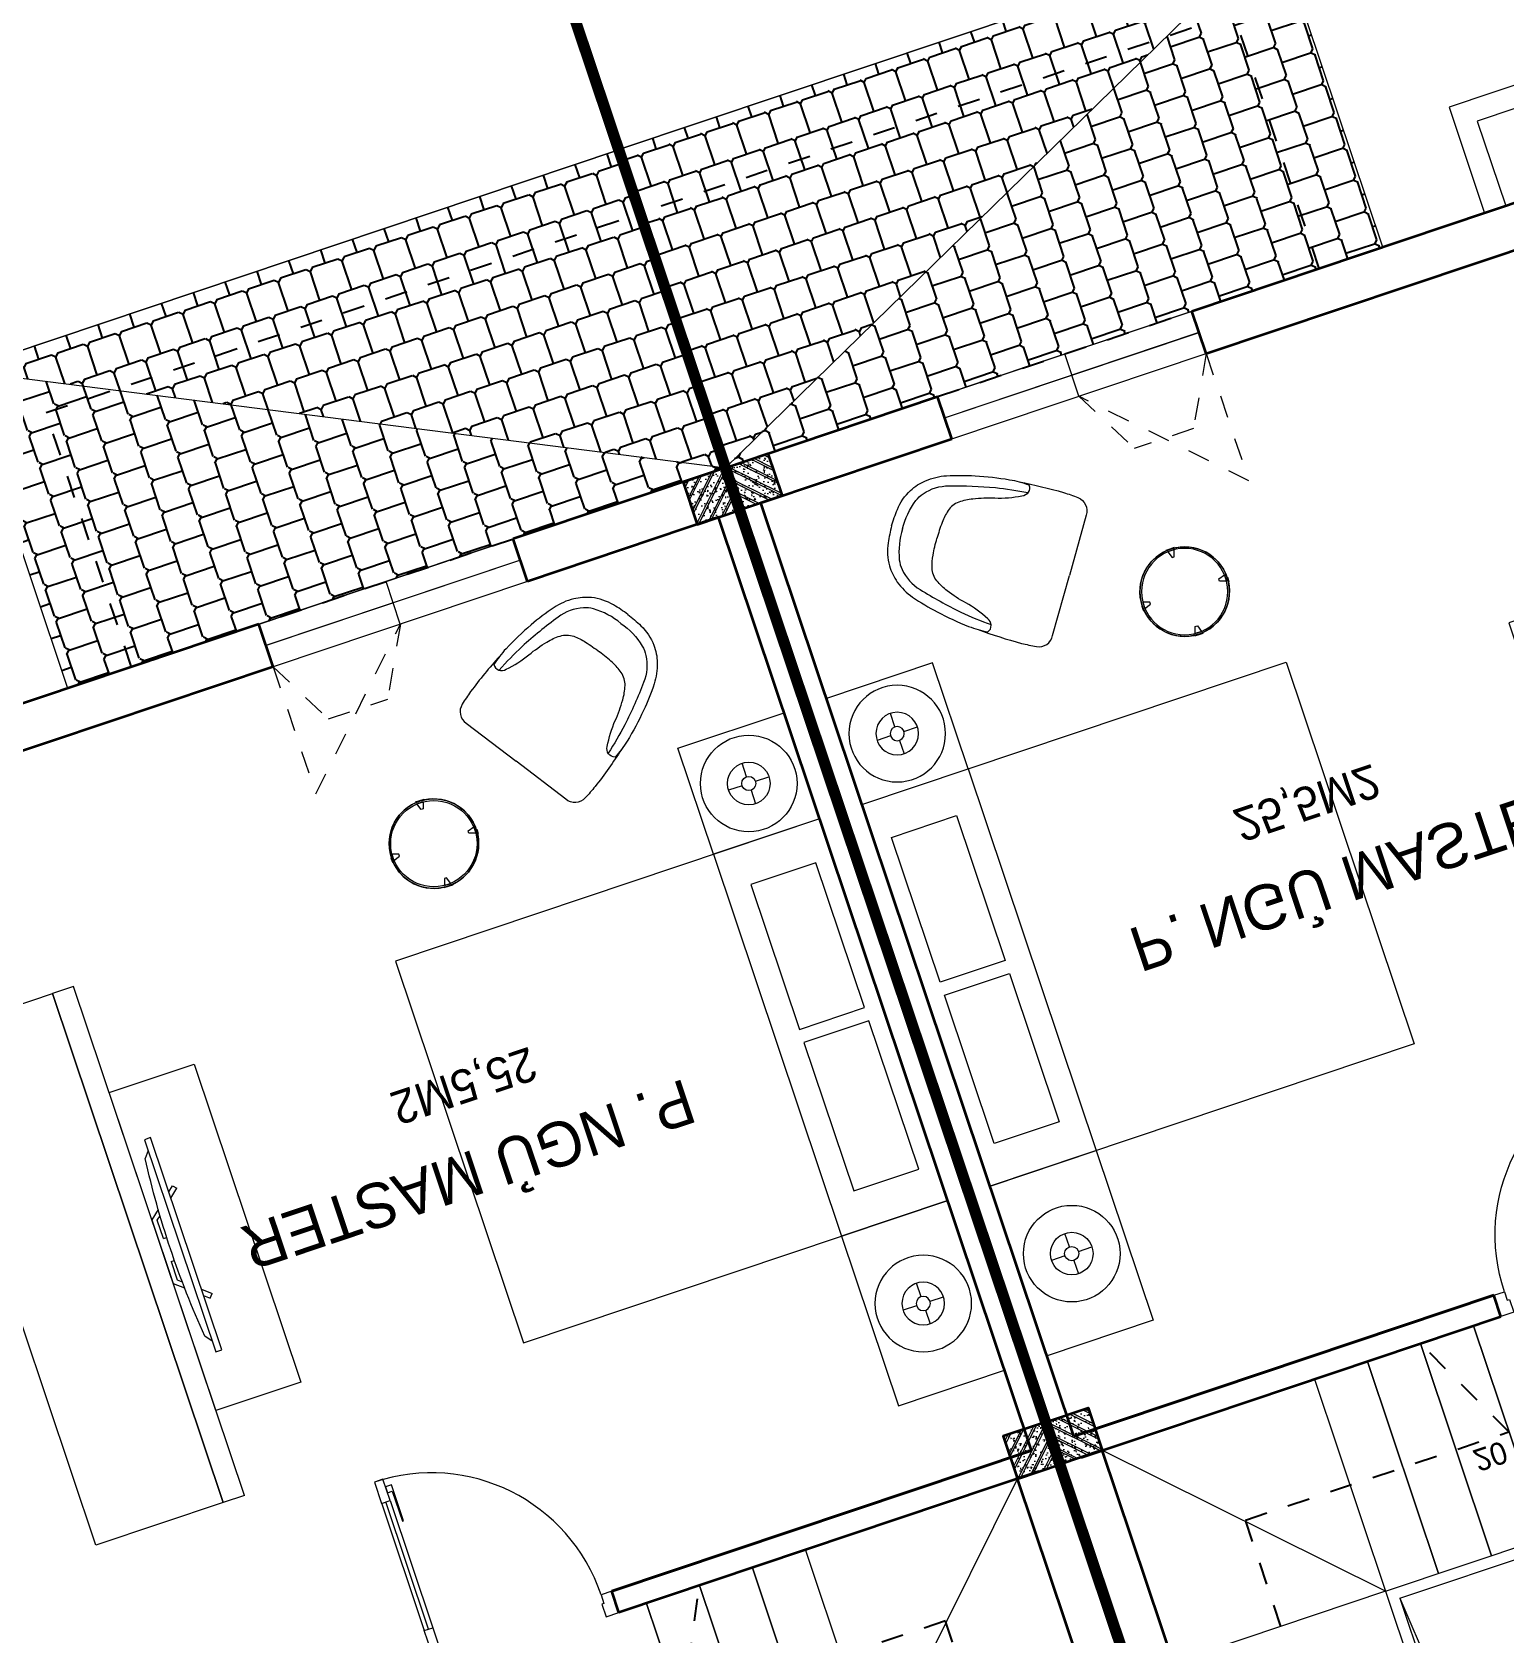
# Model space of a CAD drawing. Header units: metres. Extents: x 568332 to 569219, y 2065964 to 2066430.
# Drawn here: x 568513.89 to 568520.48, y 2066244.44 to 2066251.6 of the extents above; entities that cross this region are included whole.
import ezdxf

# ---------------------------------------------------------------- set-up
doc = ezdxf.new("R2010")
doc.units = ezdxf.units.M
for name, pattern in [('$AUDIT_BAD_LTYPE2', [0]), ('DASHDOT2', [0.5, 0.25, -0.125, 0, -0.125]), ('HIDDEN', [0.375, 0.25, -0.125]), ('HIDDEN2', [0.1875, 0.125, -0.0625])]:
    doc.linetypes.add(name, pattern=pattern)
doc.layers.get('0').update_dxf_attribs({"linetype": 'CONTINUOUS'})
doc.layers.get('DEFPOINTS').update_dxf_attribs({"linetype": 'CONTINUOUS'})
for name, color, linetype, lineweight in [('-CONCRETE', 1, 'CONTINUOUS', 35), ('-DIM', 9, 'CONTINUOUS', 13), ('-DOOR', 137, 'CONTINUOUS', 9), ('-FURNITURE', 46, 'CONTINUOUS', 9), ('-HATCH', 8, 'CONTINUOUS', 5), ('-LINE1', 7, 'CONTINUOUS', 18), ('-LINE2', 252, 'CONTINUOUS', 9), ('-STEEL1', 1, 'CONTINUOUS', 35), ('-TEXT', 7, 'CONTINUOUS', 15), ('-WALL', 4, 'CONTINUOUS', 35), ('TEXT25', 2, 'CONTINUOUS', 13)]:
    doc.layers.add(name, color=color, linetype=linetype, lineweight=lineweight)
doc.layers.add('1-NETMANH', color=8, linetype='CONTINUOUS')
doc.layers.add('13. NET HATCH', color=252, linetype='CONTINUOUS')
doc.styles.add('SVN_AVO_thuong', font='')
doc.styles.add('T1', font='', dxfattribs={"height": 200})
doc.styles.add('vnavanth', font='', dxfattribs={"width": 0.8})
doc.styles.get('SVN_AVO_thuong').set_extended_font_data('SVN-Avo')
doc.styles.get('T1').set_extended_font_data('VNgeometric Light')
doc.styles.get('vnavanth').set_extended_font_data('.VnAvantH')

# ---------------------------------------------------------------- blocks, each defined once
blk = doc.blocks.new('1800X2000')
at = {"layer": '-FURNITURE'}
blk.add_line((325497.3064970744, 17765.29446492715), (325497.3064973904, 19565.2944651944), dxfattribs=at)
for points in [[(323997.3057774993, 19565.2944651944), (325997.3064971831, 19565.2944651944), (325997.3064971831, 17765.29446484288), (323997.3057774993, 17765.29446484288)], [(325612.9490047574, 19390.79434491032), (325919.0064973457, 19390.79434491032), (325919.0064973457, 18691.29434485664), (325612.9490047574, 18691.29434485664)], [(325612.9490046239, 18629.79434491026), (325919.0064972151, 18629.79434491026), (325919.0064972151, 17946.79434485664), (325612.9490046239, 17946.79434485664)]]:
    blk.add_lwpolyline(points, close=True, dxfattribs=at)
blk = doc.blocks.new('A$C38b1dc06')
at = {"layer": '-LINE1'}
for p, q in [((1749.854677429888, 4156.179725173817), (0.3015751927741803, 4156.179725173817)), ((1000.281453303236, 3156.179725173817), (0.3015751927741803, 4156.179725173817)), ((0.3015751927741803, 4156.179725173817), (0.3015751919010654, -343.8202748260228)), ((1000.281453303236, 4156.179725173824), (1000.281453303236, 3156.179725173824)), ((1250.139194678806, 3156.179725173824), (1250.139194678806, 4156.179725173824)), ((1250.139194678806, 4156.179725173824), (1250.139194678806, 3156.179725173824)), ((1499.996936054376, 3156.179725173824), (1499.996936054376, 4156.179725173824)), ((1499.996936054376, 4156.179725173824), (1499.996936054318, 3156.179725173832)), ((1749.854677429888, 3156.179725173824), (1749.854677429888, 4156.179725173824)), ((1749.854677429888, 4156.179725173817), (1749.85467742983, 3106.179725173817)), ((1000.281453302305, 656.1797251739335), (1000.281453303236, 3156.179725173817)), ((1000.281453303236, 3156.179725173817), (1749.85467742983, 3156.179725173817)), ((1050.281453303003, 706.1797251739772), (1050.281453303236, 3106.179725173817)), ((1050.281453303236, 3106.179725173817), (1699.854677429801, 3106.179725173817)), ((1233.300401159795, 2905.148311595723), (1699.854677429801, 3106.179725173817)), ((1699.854677428928, 706.1797251739772), (1699.854677429801, 3106.179725173817)), ((1749.854677429597, 706.179725173999), (1749.85467742983, 3106.179725173839)), ((1050.281453303003, 706.1797251739772), (1233.300401159795, 2905.148311595723)), ((1000.281453303236, 656.1797251739772), (1749.85467742983, 656.1797251739772)), ((1000.281453303236, -343.8202748260228), (1000.281453303236, 656.1797251739772)), ((1050.281453303003, 706.1797251739772), (1699.854677428928, 706.1797251739772)), ((1250.139194678806, 656.1797251739772), (1250.139194678806, -343.8202748260228)), ((1250.139194678806, -343.8202748260228), (1250.139194678806, 656.1797251739772)), ((1499.996936054376, 656.1797251739772), (1499.996936054376, -343.8202748260228)), ((1499.996936054376, -343.8202748260228), (1499.996936054318, 656.1797251739699)), ((1749.854677429888, -343.8202748260228), (1749.85467742983, 706.1797251739772)), ((1749.854677429888, 656.1797251739772), (1749.854677429888, -343.8202748260228)), ((1749.854677429888, -343.8202748260228), (0.3015751919010654, -343.8202748260228))]:
    blk.add_line(p, q, dxfattribs=at)
at = {"layer": '-LINE1', "lineweight": 18}
for p, q in [((1000.281453303236, 3156.179725173817), (0.2521035463432781, 3156.179725173817)), ((1000.281453303003, 2906.17972517389), (0.2521035461104475, 2906.17972517389)), ((1000.281453303469, 2656.17972517389), (0.2521035465761088, 2656.17972517389)), ((1000.281453303469, 2406.17972517389), (0.2521035465761088, 2406.17972517389)), ((1000.281453303469, 2156.179725173904), (0.2521035465761088, 2156.179725173904)), ((1000.281453303469, 1906.179725173904), (0.2521035465761088, 1906.179725173904)), ((1000.281453303469, 1656.179725173904), (0.2521035465761088, 1656.179725173904)), ((1000.28145330277, 1406.179725173904), (0.2521035458776169, 1406.179725173904)), ((1000.281453303236, 1156.179725173904), (0.2521035463432781, 1156.179725173904)), ((1000.28145330277, 906.1797251739044), (0.2521035458776169, 906.1797251739044)), ((1000.281453303236, 656.1797251739772), (0.2521035463432781, 656.1797251739772)), ((1000.281453303236, 656.1797251739772), (0.3015751859056763, -343.82027482595))]:
    blk.add_line(p, q, dxfattribs=at)
at = {"layer": '1-NETMANH', "linetype": 'DASHDOT2'}
blk.add_lwpolyline([(1327.325072003063, 3656.419923450812), (492.458725621982, 3656.419923450812), (508.0748312271317, 155.2632639587246), (508.0748312271317, 155.2632639587246), (1749.854677429888, 156.1797251739772), (1499.996936054376, -343.8202748260228)], dxfattribs=at)
at = {"layer": '-TEXT', "color": 2, "style": 'vnavanth'}
for s, p in [('2', (1346.818775833643, 3603.914582017329)), ('1', (1596.676517209155, 3603.914582017329)), ('20', (1562.294563305157, 183.5576658285718)), ('21', (1783.476825895079, 183.5576658285718))]:
    blk.add_text(s, height=99.97959496000885, dxfattribs=at).set_placement(p)
blk = doc.blocks.new('XR.MB.LM123$0$tvi 1')
blk.add_lwpolyline([(28.54445810673496, -2.291926648467779e-10), (28.54445810673496, -999.9999999999964), (-7.275957614183426e-12, -1000), (0, 0)], close=True)
for points in [[(28.54445810680045, -50.31958968611434), (52.37372755713295, -80.86315460130209)], [(-24.09820395050338, -235.5599978379832), (-39.09879504836863, -251.7939635238108)], [(0, -284.7849796677438), (-39.09879504836863, -251.7939635238108)], [(0, -255.9952397129928), (-24.09820395050338, -235.5599978379832)], [(69.66229681991535, -315.0836646851385), (111.1934016081432, -350.2927865858655), (111.193401608034, -649.712917566063), (69.68611289083492, -684.9110379843005)], [(89.09002233762294, -445.7449799550195), (89.09002233762294, -359.9578938602899), (70.91298945683957, -344.6203678706661)], [(89.09002233762294, -445.7449799550195), (73.49991829216015, -445.7449799550232)], [(89.09002233768115, -554.2550200447404), (89.09002233773936, -640.0421061392371), (70.91298945678864, -655.3796321293303)], [(89.09002233768115, -554.2550200447404), (73.49991829216015, -554.2550200447404)], [(0, -715.2150203320198), (-39.09879504836863, -748.2060364759491)], [(-24.09820395050338, -764.4400021620095), (-39.09879504836863, -748.2060364759491)], [(0, -744.004760287), (-24.09820395050338, -764.4400021620095)], [(28.54445810674224, -949.680410313882), (52.37372755713295, -919.1368453984578)]]:
    blk.add_lwpolyline(points)
blk.add_arc((-4025.16618952866, -499.9999999999964), 4099.025185406737, 354.1310878512652, 5.868912148527433)
blk = doc.blocks.new('A$C7D524948')
at = {"layer": '-FURNITURE'}
for points in [[(-1.862645149230957e-09, 824.9500000011176, 0.02374928999430728), (-77.15000000130385, 820, 0.1110396266945436), (-175.0999999996275, 786.1500000022352, 0.08516816991690027), (-234.9500000011176, 733.25, 0.08855014736123698), (-281.5499999988824, 649.3499999996275, 0.02790636319614463), (-315.9500000011176, 525.5999999996275, 0.02834164487538841), (-340.4000000022352, 372.8000000007451, 0.04711987010175965), (-341.0999999996275, 283.4000000003725, 0.5135274654112972), (-284.5500000007451, 299.9500000011176, 0.05957759956988055), (-242.5500000026077, 413.6500000003725, -0.03446512451505389), (-213.1500000003725, 507.4499999992549, -0.05927668371543007), (-182.7500000009313, 564.2999999988824, -0.1661460996977688), (-133.4500000011176, 600.4000000003725, -0.0525641271264061), (-75.80000000074506, 611.9500000011176, -0.02855401869774651), (-1.862645149230957e-09, 614.6500000003725, -3.543335205159532)], [(-1.862645149230957e-09, 824.9500000011176, -0.02374928999430728), (77.14999999850988, 820.0000000018626, -0.1110396266945436), (175.0999999986961, 786.1500000003725, -0.08516816991690027), (234.9499999992549, 733.25, -0.08855014736123698), (281.5499999988824, 649.3499999996275, -0.02790636319614463), (315.9500000011176, 525.5999999996275, -0.02834164487538841), (340.3999999985099, 372.8000000007451, -0.04711987010175965), (341.0999999996275, 283.4000000022352, -0.5135274654112972), (284.5500000007451, 299.9499999992549, -0.05957759956988055), (242.5499999988824, 413.6499999985099, 0.03446512451505389), (213.1499999994412, 507.4500000011176, 0.05927668371543007), (182.75, 564.3000000007451, 0.1661460996977688), (133.4499999983236, 600.4000000003725, 0.0525641271264061), (75.79999999888241, 611.9499999992549, 0.02855401869774651), (-1.862645149230957e-09, 614.6500000003725, 3.543335205159532)], [(-0.5500000007450581, 774.1500000003725, 0.1055837687742558), (-137.8000000007451, 751.3000000007451, 0.08397584501256396), (-176, 728.25, 0.1493020227225411), (-241.2000000011176, 626.1999999992549, 0.02490854660583826), (-289.25, 424.1500000003725, 0.02643887537121914), (-306.5679914960638, 278.4068524483591, -0.8863330528017872)], [(-0.5500000007450581, 774.1500000003725, -0.1055837687742558), (136.6999999992549, 751.3000000007451, -0.08397584501256396), (174.8999999985099, 728.2500000018626, -0.1493020227225411), (240.0999999986961, 626.1999999992549, -0.02490854660583826), (288.1499999975786, 424.1500000003725, -0.02643887537121914), (305.467991495505, 278.4068524483591, 0.8863330528017872)], [(-342.8562581948936, 328.1164919566363, 0.02267140514630937), (-350.039135296829, 124.5, 0.01212164544072816), (-345.6391352973878, 57.0500000026077, 0.4055082152921144), (-279.3891352973878, 0), (0, 0)], [(342.8562581939623, 328.1164919547737, -0.02267140514630937), (350.0391352958977, 124.5, -0.01212164544072816), (345.6391352955252, 57.05000000074506, -0.4055082152921144), (279.3891352964565, 0), (0, 0)]]:
    blk.add_lwpolyline(points, format="xyb", dxfattribs=at)
blk = doc.blocks.new('*U149')
at = {"linetype": '$AUDIT_BAD_LTYPE2'}
for p, q in [((70, 100), (70, 699.9999999999982)), ((90, 699.9999999999982), (90, 100))]:
    blk.add_line(p, q, dxfattribs=at)
for points in [[(50, 699.9999999999982), (90, 699.9999999999982), (90, 799.9999999999982), (50, 799.9999999999982), (50, 699.9999999999982)], [(50, 702.9059272893337), (50, 100)], [(50, 100), (90, 100), (90, 0), (50, 0), (50, 100)]]:
    blk.add_lwpolyline(points)
for points in [[(118.2698876160139, 594.5156181119073), (118.2698876160139, 764.1349438079906), (90, 764.1349438079906), (90, 735.8650561920058), (112.6159100928053, 735.8650561920058), (112.6159100928053, 594.5156181119073)], [(0, 0), (50, 0), (50, -40), (60, -40), (60, -99.99999999999272), (0, -99.99999999999272)], [(899.9999999999982, 1.3252863207713e-28), (849.9999999999982, 1.3252863207713e-28), (849.9999999999982, -40.00000000000001), (839.9999999999982, -40.00000000000001), (839.9999999999982, -99.99999999999272), (899.9999999999982, -99.99999999999272)]]:
    blk.add_lwpolyline(points, close=True)
at = {"linetype": '$AUDIT_BAD_LTYPE2', "ltscale": 0.3}
blk.add_arc((50, 0), 799.9999999999982, 0, 90, dxfattribs=at)
blk = doc.blocks.new('tbl1')
at = {"layer": '-FURNITURE'}
for points in [[(-19.7318235830171, 199.0618887953169), (-20.00000000081491, 202.1778609547764), (19.99999999918509, 202.1778609547764), (19.73182358138729, 199.0618887953169), (-8.149072527885437e-10, 200.1778609545727)], [(-202.1778609555913, -20), (-202.1778609555913, 20), (-199.0618887961609, 19.7318235822022), (-200.1778609553294, 9.313225746154785e-10), (-199.0618887961609, -19.73182358033955)], [(202.1778609539615, -20), (199.0618887945311, -19.73182358033955), (200.1778609537287, 9.313225746154785e-10), (200.2090254699579, 19.83055200098897), (202.1778609539615, 20)], [(19.99999999918509, -202.1778609547764), (-20.00000000081491, -202.1778609547764), (-19.7318235830171, -199.061888795346), (-8.149072527885437e-10, -200.1778609546018), (19.73182358138729, -199.061888795346)]]:
    blk.add_hatch(color=256, dxfattribs=at).paths.add_polyline_path(points, flags=0)
at = {"layer": '-FURNITURE', "flags": 128}
for points in [[(-19.7318235830171, 199.061888795346), (-20.00000000081491, 202.1778609547764), (-8.149072527885437e-10, 202.1778609547764), (19.99999999918509, 202.1778609547764), (19.73182358138729, 199.061888795346)], [(-202.1778609555913, 0), (-202.1778609555913, 20), (-199.0618887961609, 19.7318235822022)], [(202.1778609539615, 0), (202.1778609539615, 20), (199.0618887945311, 19.7318235822022)], [(-19.7318235830171, -199.061888795346), (-20.00000000081491, -202.1778609547764), (-8.149072527885437e-10, -202.1778609547764), (19.99999999918509, -202.1778609547764), (19.73182358138729, -199.061888795346)]]:
    blk.add_lwpolyline(points, dxfattribs=at)
for points in [[(14.99999999918509, 193), (-15.00000000081491, 193), (-5.000000000814907, 163), (-8.149072527885437e-10, 163), (4.999999999185093, 163)], [(-193.0000000008149, -15), (-193.0000000008149, 15), (-163.0000000008149, 5), (-163.0000000008149, 0), (-163.0000000008149, -5)], [(192.9999999991851, -15), (192.9999999991851, 15), (162.9999999991851, 5), (162.9999999991851, 0), (162.9999999991851, -5)], [(14.99999999918509, -193), (-15.00000000081491, -193), (-5.000000000814907, -163), (-8.149072527885437e-10, -163), (4.999999999185093, -163)]]:
    blk.add_lwpolyline(points, close=True, dxfattribs=at)
at = {"layer": '-FURNITURE'}
for radius in [200.0000000000002, 193.0000000000002]:
    blk.add_circle((-8.149072527885437e-10, 0), radius, dxfattribs=at)
for radius, start, end in [(199.9999999999999, 90, 270), (199.9999999999998, 270, 90)]:
    blk.add_arc((0, 0), radius, start, end, dxfattribs=at)
blk = doc.blocks.new('12PLMP12')
at = {"color": 0, "linetype": 'ByBlock'}
for p, q in [((0, 1.25), (0, 3.75)), ((-1.25, 0), (-3.75, 0)), ((1.25, 0), (3.75, 0)), ((0, -1.25), (0, -3.75))]:
    blk.add_line(p, q, dxfattribs=at)
for radius in [8.5, 3.75, 1.25]:
    blk.add_circle((0, 0), radius, dxfattribs=at)
blk = doc.blocks.new('18x35')
at = {"layer": '-HATCH'}
h = blk.add_hatch(dxfattribs=at)
h.set_pattern_fill('CHAU-01', color=256, scale=10, angle=-1.272221872585407e-14, pattern_type=2)
h.set_pattern_definition([(49.99999999999999, (0, 0), (71.72601826007535, -6.275213498259527), [7.5, -82.5]), (355, (0, 0), (-13.87513336129999, 75.21921337000119), [6, -66]), (100.4514, (5.977167999997619, -0.5229339999999638), (57.85093817140217, 68.94395420609534), [6.374019000000001, -70.1142112]), (46.18419999999998, (0, 20), (106.7241048625644, -16.55190143290183), [11.25, -123.75]), (96.63559999999998, (8.89367449999554, 18.62066930000003), (93.46627055487036, 97.41178709004416), [9.561028799999994, -105.1713]), (351.1842, (0, 20), (93.46619451336275, 97.41186009253245), [9, -99]), (20.99999999999998, (10, 15), (59.69070521184616, -40.2618890665339), [7.5, -82.5]), (326.0000000000001, (10, 15), (24.33153319215819, 72.5150045046853), [6, -66]), (71.45139999999999, (14.97422329999972, 11.64483940000002), (84.022262858149, 32.25304967099522), [6.374019000000001, -70.1142112]), (37.49999999999998, (0, 0), (1.215985531729074, 33.28938538313115), [0, -65.19999999999999, 0, -67, 0, -66.25]), (7.499999999999987, (0, 0), (26.30695374421487, 39.44117118823602), [0, -38.2, 0, -63.7, 0, -25.25]), (327.5, (-22.30000000000291, 0), (53.3822436172409, -2.255487173437988), [0, -25, 0, -78, 0, -103.5]), (317.5, (-32.30000000000291, 0), (58.31861693423862, 10.01049823323176), [0, -32.5, 0, -51.8, 0, -73.5]), (44.99999999999999, (0, 0), (-30.05203820042826, 30.05203820042828), []), (44.99999999999999, (0, 12.25), (-30.05203820042826, 30.05203820042828), [])])
h.paths.add_polyline_path([(96508.03118051568, 47993.04977023201), (96508.03118051568, 47793.04977023201), (96708.03118051568, 47793.04977023201), (96708.03118051568, 47993.04977023201)])
at = {"layer": '-STEEL1'}
blk.add_lwpolyline([(96508.03118051568, 47793.04977023201), (96708.03118051568, 47793.04977023201), (96708.03118051568, 47993.04977023201), (96508.03118051568, 47993.04977023201)], close=True, dxfattribs=at)
blk = doc.blocks.new('M1-T3.1')
at = {"layer": '13. NET HATCH'}
h = blk.add_hatch(dxfattribs=at)
h.set_pattern_fill('MAIGO-12', color=256, scale=300)
h.set_pattern_definition([(0, (101567.8937481592, 2410.79051715252), (75, 150), [120, -30, 120, -30]), (90, (101552.8937481592, 2425.79051715252), (-74.99999999999999, 150), [135, -165]), (45, (101537.8937481592, 2410.79051715252), (75.00000000142687, 150.0000000028537), [21.213203436, -403.0508652]), (135, (101567.8937481592, 2410.79051715252), (-75.00000000142686, 150.0000000028537), [21.213203436, -403.0508652])])
edge = h.paths.add_edge_path()
edge.add_line((339346.1021523859, 32452.12267292815), (342446.1053392859, 32452.12267292815))
edge.add_line((342446.1053392859, 32452.12267292815), (339346.1630438286, 33951.68456394272))
edge.add_line((339346.1630438286, 33951.68456394272), (339346.0985215557, 32452.12267292815))
h = blk.add_hatch(dxfattribs=at)
h.set_pattern_fill('MAIGO-12', color=256, scale=300, angle=90)
h.set_pattern_definition([(90, (101477.8937481592, 2500.79051715252), (-150, 75.00000000000001), [120, -30, 120, -30]), (180, (101462.8937481592, 2485.79051715252), (-150, -74.99999999999997), [135, -165]), (135, (101477.8937481592, 2470.79051715252), (-150.0000000028537, 75.00000000142688), [21.213203436, -403.0508652]), (225, (101477.8937481592, 2500.79051715252), (-150.0000000028537, -75.00000000142684), [21.213203436, -403.0508652])])
h.paths.add_polyline_path([(339346.1630438286, 33951.68456394272), (342446.1053392859, 33952.12267292815), (342446.1053392859, 32452.12267292815)])
at = {"layer": '-CONCRETE', "color": 1, "linetype": 'HIDDEN', "ltscale": 10, "const_width": 50}
blk.add_lwpolyline([(339345.991792275, 50951.97500556499), (345345.9680453291, 50951.97500556491), (345346.0170700845, 30951.99839157377), (339346.0408170305, 30951.99839157377)], close=True, dxfattribs=at)
at = {"layer": '-DOOR'}
for p, q in [((340346.0985215561, 34151.68456394272), (341545.7960286082, 34151.98308678204)), ((340346.0985215561, 34151.68456394272), (341546.0985215561, 34151.68456394272)), ((340946.0985215561, 34151.68456394272), (340946.1482507542, 33951.83387537151)), ((340346.0985215561, 34051.68456394272), (341545.7960286082, 34051.98308678204)), ((340346.0985215561, 34051.68456394272), (341546.0985215561, 34051.68456394272)), ((340346.0985215561, 33951.68456394272), (341545.7960286082, 33951.98308678204)), ((340346.0985215561, 33951.68456394272), (341546.0985215561, 33951.68456394272)), ((340346.1630438289, 33951.68456394272), (341545.8605508811, 33951.98308678204)), ((340346.1630438289, 33951.68456394272), (341546.1630438289, 33951.68456394272))]:
    blk.add_line(p, q, dxfattribs=at)
at = {"layer": '-FURNITURE'}
for p, q in [((342845.9717599651, 37623.08351428353), (342845.9717594915, 35223.34603639957)), ((342845.9717599651, 37623.08351428353), (342945.9717599651, 37623.0835142647)), ((342945.9717599651, 37623.08351426599), (342945.9717594915, 35223.34603638203)), ((342845.9717594915, 35223.34603639957), (342945.9717594884, 35223.34603638074))]:
    blk.add_line(p, q, dxfattribs=at)
for points in [[(339446.0247473922, 38173.05346102722), (339446.0247471424, 37373.05346133423), (339946.0247471424, 37373.05346124651), (339946.0247473922, 38173.0534609395)], [(342945.9717594884, 35223.34603638074), (342945.9717599967, 37623.0835142647), (343545.972352953, 37623.08351415946), (343545.9723524447, 35223.3460362755)], [(342445.9711665005, 35723.35912770833), (342445.9711670087, 37223.08351435361), (342845.9717599651, 37223.08351428347), (342845.9717594568, 35723.35912763819)], [(339446.0247473922, 35073.04036934933), (339446.0247471424, 35573.05346028102), (339946.0247471424, 35573.05346036874), (339946.0247473922, 35073.04036943705)]]:
    blk.add_lwpolyline(points, close=True, dxfattribs=at)
at = {"layer": '-LINE1'}
blk.add_lwpolyline([(342446.1053392859, 32452.12267292815), (339346.0985215557, 32452.12267292815), (339346.0985215557, 33951.68456394272), (342446.1053392859, 33951.68456394272)], close=True, dxfattribs=at)
for points in [[(339346.1021523859, 32452.12267292815), (342446.1053392859, 32452.12267292815), (339346.1630438286, 33951.68456394272), (339346.1630438286, 33951.68456394272), (339346.0985215557, 32452.12267292815)], [(339346.1630438286, 33951.68456394272), (342446.1053392859, 33952.12267292815), (342446.1053392859, 32452.12267292815), (339346.1630438286, 33951.68456394272)], [(344765.5305033889, 33951.89996500444), (344765.5305033887, 33451.89996500444), (342925.530503389, 33452.19283862125), (342925.5305033889, 33952.19283862119)], [(344665.5305033889, 33951.89996500444), (344665.5305033887, 33551.89996500444), (343025.530503389, 33552.19283862125), (343025.5305033889, 33952.19283862125)]]:
    blk.add_lwpolyline(points, dxfattribs=at)
at = {"layer": '-LINE2', "linetype": 'HIDDEN2', "ltscale": 10}
for p, q in [((341545.7960286083, 34751.68456394272), (340945.9472750822, 34151.83382536238)), ((341545.7960286083, 34151.68456394272), (341545.7960286083, 34751.68456394272)), ((340945.9472750822, 34151.83382536238), (341106.3360192762, 34451.83382536238)), ((341385.4072844143, 34451.68456394272), (341106.3360192762, 34451.83382536238)), ((341545.7960286083, 34151.68456394272), (341385.4072844143, 34451.68456394272))]:
    blk.add_line(p, q, dxfattribs=at)
at = {"layer": '-WALL'}
for p, q in [((339346.0985215557, 33951.68456394272), (339346.0985215717, 43452.11180809664)), ((339546.0219949124, 43152.24313576092), (339546.0219949055, 38651.62337925017)), ((339446.0219949055, 38651.62337925017), (341425.8661319622, 38651.62337896071)), ((341425.8661319622, 38651.62337896071), (341425.8661319797, 38551.62337825354)), ((339446.0219949121, 38551.6233789679), (341425.8561276446, 38551.62337896496)), ((341425.8661319797, 38551.62337825354), (339446.0219949053, 38551.62337925016)), ((339446.0219949053, 38551.62337925016), (339446.0219948971, 34151.68456394272)), ((339446.0219948971, 34151.68456394272), (340346.0985215561, 34151.68456394272)), ((340346.0985215561, 34151.68456394272), (340346.0985215561, 33951.68456394272)), ((341546.0985215561, 34151.68456394272), (341546.0985215561, 33951.68456394272)), ((341546.0985215561, 34151.68456394272), (343146.0985215561, 34151.68456394272)), ((339346.0985215557, 33951.68456394272), (340346.0985215561, 33951.68456394272)), ((339346.1630438286, 33951.68456394272), (340346.1630438289, 33951.68456394272)), ((341546.0985215561, 33951.68456394272), (343146.0985215561, 33951.68456394272))]:
    blk.add_line(p, q, dxfattribs=at)
at = {"layer": 'DEFPOINTS', "linetype": 'HIDDEN', "ltscale": 5}
blk.add_lwpolyline([(342146.1053392859, 32752.12267292815), (339346.1053392856, 32752.12267292815), (339346.1053392856, 33952.12267292815), (342146.1053392859, 33952.12267292815)], close=True, dxfattribs=at)
at = {"layer": '-DIM', "xscale": -1, "rotation": 359.9999999899488}
blk.add_blockref('1800X2000', (665443.3312407843, 17807.75893895107), dxfattribs=at)
at = {"layer": '-DOOR', "rotation": 180}
blk.add_blockref('*U149', (342325.8661319652, 38551.62337750988), dxfattribs=at)
at = {"layer": '-FURNITURE', "extrusion": (0, 0, -1), "xscale": 25.40000000037255, "yscale": 25.40000000037255, "zscale": -25.40000000037254, "rotation": 270}
blk.add_blockref('12PLMP12', (-339696.0247473922, 37775.01466617922), dxfattribs=at)
at = {"layer": '-FURNITURE', "extrusion": (0, 0, -1), "rotation": 179.9963102775916}
blk.add_blockref('XR.MB.LM123$0$tvi 1', (-342734.8105574193, 35973.21130931069), dxfattribs=at)
at = {"layer": '-FURNITURE', "xscale": 25.40000000083849, "yscale": 25.40000000083849, "zscale": 25.40000000083849, "rotation": 90.00000002731056}
blk.add_blockref('12PLMP12', (339696.0247479994, 35323.04691488136), dxfattribs=at)
at = {"layer": '-FURNITURE', "rotation": 124.1219197484613}
blk.add_blockref('A$C7D524948', (340650.8153667869, 34897.55707972469), dxfattribs=at)
at = {"layer": '-LINE1'}
blk.add_blockref('A$C38b1dc06', (339545.72041972, 38996.06341058671), dxfattribs=at)
at = {"layer": '-STEEL1'}
for p in [(242837.9655145755, -9341.626300158197), (242837.9655145755, -13841.2537788656)]:
    blk.add_blockref('18x35', p, dxfattribs=at)
at = {"layer": '-WALL'}
blk.add_blockref('tbl1', (341116.2363778193, 35130.05030321877), dxfattribs=at)
at = {"layer": 'TEXT25'}
for s, height, style, p in [('P. NGỦ MASTER', 200, 'SVN_AVO_thuong', (340385.8210911248, 36481.65201400933)), ('25,5M2', 150, 'T1', (340998.6964225321, 36125.13814230371))]:
    blk.add_text(s, height=height, rotation=359.9999999899488, dxfattribs=dict(at, style=style)).set_placement(p)

msp = doc.modelspace()

# ---------------------------------------------------------------- block references
at = {"layer": '-DIM', "xscale": -0.001, "yscale": 0.001, "zscale": 0.001, "rotation": 198.5503080682574}
msp.add_blockref('M1-T3.1', (568184.4764309357, 2066173.879181708), dxfattribs=at)

# ---------------------------------------------------------------- next in the draw order: block references
at = {"layer": '-DIM', "xscale": 0.001, "yscale": 0.001, "zscale": 0.001, "rotation": 198.5500272218371}
msp.add_blockref('M1-T3.1', (568827.9075917224, 2066389.794574173), dxfattribs=at)

doc.saveas('drawing.dxf')
